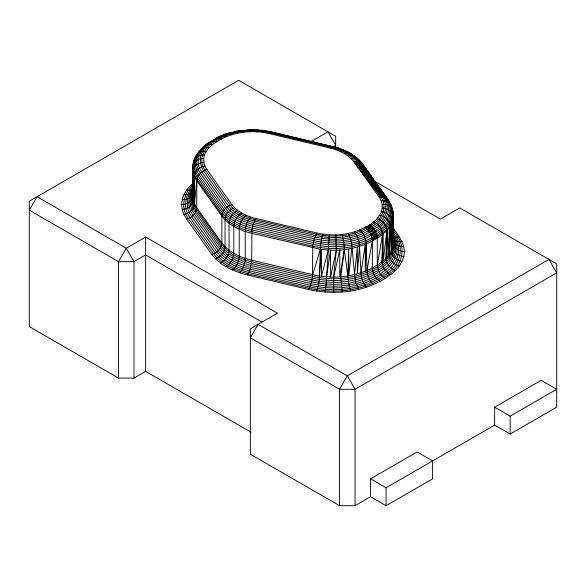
<?xml version="1.0" encoding="UTF-8"?>
<svg xmlns="http://www.w3.org/2000/svg" width="586" height="586" viewBox="0 0 586 586"><rect width="100%" height="100%" fill="white"/><g stroke="black" fill="none" stroke-linecap="round" stroke-linejoin="round"><path stroke-width="0.88" d="M250.222 131.711L249.863 129.74L257.474 130.165C237.037 128.085 187.542 141.709 203.437 170.878L228.54 206.089C234.759 214.322 244.706 218.6 254.449 221.047L315.436 235.543C334.386 239.645 355.79 237.96 371.942 226.445C382.607 221.398 390.51 207.246 382.233 196.764L355.753 161.575C349.776 153.664 340.21 149.547 330.848 147.196L269.86 132.707C251.431 128.546 231.082 130.788 215.106 141.321C204.778 146.207 197.123 159.912 205.144 170.065L230.247 205.276C236.224 213.194 245.79 217.303 255.152 219.662L316.14 234.151C334.496 238.216 354.977 236.246 370.762 225.434C381.047 220.563 388.672 206.917 380.68 196.801L353.995 161.861C348.267 154.279 339.096 150.331 330.123 148.075L269.135 133.586C249.702 129.037 228.269 132.561 212.242 144.779L209.231 144.024L206.58 144.449C199.211 149.826 193.248 157.817 192.706 167.23L192.633 195.651C192.538 201.181 186.758 204.719 181.667 204.595L182.209 209.546L183.872 214.41L186.619 219.113L211.722 254.324C220.314 265.7 234.063 271.618 247.526 274.995L308.514 289.491C334.159 295.212 362.544 292.619 385.061 278.357C393.44 273.42 401.3 266.242 403.761 256.5C406.45 245.724 399.278 236.217 393.103 228.225M212.242 144.779L208.792 147.921L206.177 151.32C184.78 149.284 196.207 188.443 192.831 197.416L192.838 170.548L192.926 201.342L191.629 204.36L189.205 206.924L185.93 208.726L182.209 209.546M193.087 178.679L193.043 192.113L192.706 167.23M204.895 165.977C199.665 166.732 194.435 170.878 194.252 176.459L194.076 202.668L194.054 175.807L193.087 199.775L194.471 203.833L196.764 207.744L221.867 242.956C229.023 252.434 240.487 257.364 251.702 260.184L312.69 274.68C336.239 280.108 362.368 276.416 382.028 261.817C397.315 252.236 393.448 232.356 393.294 217.267C393.77 210.484 391.118 204.214 387.302 198.815L361.76 163.216L359.064 161.853L353.995 161.861L379.098 197.072C388.291 209.173 376.087 223.032 364.587 227.485C350.142 235.345 332.738 236.495 316.865 233.001L255.877 218.505C246.904 216.249 237.733 212.308 232.005 204.726L206.902 169.515C202.983 164.256 202.58 156.85 206.177 151.32M390.591 204.133L393.111 212.615L393.367 242.582C394.334 257.796 378.922 266.484 367.063 272.146C349.996 279.383 330.621 280.364 312.631 276.321L251.643 261.832C240.385 259.005 228.892 254.053 221.713 244.552L196.61 209.341C192.86 204.221 191.695 197.672 193.109 191.519C191.278 198.083 191.856 205.371 196.149 210.953L221.252 246.164C228.496 255.76 240.099 260.748 251.453 263.597L312.441 278.094C334.364 283.016 358.625 280.613 377.772 268.256C388.401 262.762 397.132 250.683 392.913 238.458L392.979 211.224M325.091 292.033L326.168 284.027L329.339 234.788M382.343 207.993C387.485 208.045 393.191 211.714 393.294 217.267L392.957 246.12L392.869 219.245L392.891 246.706C393.038 252.28 398.568 256.148 403.761 256.5M193.644 165.325L193.68 163.516M390.723 274.629C385.881 272.292 382.248 267.245 382.028 261.817L382.563 234.539C382.35 229.097 378.637 224.072 373.758 221.808M316.66 291.074L318.469 285.045L319.304 279.434L320.505 245.827L321.663 238.429L322.989 234.158M395.499 270.505C390.437 268.688 386.225 263.883 386.006 258.382L386.877 230.606C386.665 225.097 382.306 220.343 377.208 218.666M399.308 266.059C394.122 264.747 389.382 260.228 389.177 254.676L390.144 226.357C389.954 220.79 385.031 216.38 379.823 215.267M350.662 291.044L348.48 283.163L347.813 275.977L348.758 248.867L348.78 275.786L352.025 246.691L350.765 239.344L348.377 233.418M359.709 229.917C363.73 233.382 366.03 238.692 366.25 243.959L365.261 271.171L365.276 244.311L361.013 272.812C361.218 278.02 362.99 283.338 366.499 287.25M316.865 233.001L314.184 238.861L312.756 246.164L312.441 278.094L310.602 285.36L308.514 289.491M382.028 261.817L383.178 233.975L383.163 260.836L386.877 230.606L390.144 226.357L392.305 221.882L393.294 217.267M386.006 258.382L387.807 229.397L387.815 256.265L390.144 226.357M389.177 254.676L391.067 224.438L391.155 251.321L392.305 221.882C392.144 216.3 386.767 212.257 381.545 211.685M319.473 275.999L321.48 249.372L321.48 276.226L328.285 250.046C349.278 251.262 371.377 245.263 386.877 230.606M354.266 231.91C357.614 235.946 359.247 241.256 359.445 246.45L357.343 273.86L357.343 246.984L354.589 274.644L355.577 281.771L358.793 289.447M183.872 214.41C189.102 213.604 194.288 209.407 194.471 203.833L196.764 180.876C196.969 175.324 201.716 170.812 206.902 169.515M333.661 292.348L333.646 277.061L336.335 250.156L335.778 234.876M195.856 158.132L196.01 156.616L193.863 161.077M193.087 199.775L192.889 171.881C190.772 164.827 196.369 157.92 203.657 158.594M181.667 204.595C181.85 196.127 186.751 188.458 193.226 183.279M326.505 276.797L330.577 250.076L330.585 276.951L336.335 250.156M385.061 278.357C380.534 275.486 377.531 270.278 377.303 264.923L382.563 234.539M373.641 284.496C369.561 281.09 367.18 275.786 366.961 270.512L372.344 240.919C372.125 235.572 369.114 230.357 364.587 227.485L370.762 225.434C374.549 228.481 377.135 233.162 377.303 238.055L377.303 264.923M256.661 131.799L257.342 129.843M393.162 215.86C391.404 229.8 377.574 236.971 366.147 242.326C349.337 249.204 330.401 250.119 312.756 246.164L251.768 231.675C240.582 228.862 229.155 223.947 222.021 214.498L196.918 179.287L194.413 174.884L193.05 170.314C194.186 165.516 199.108 162.564 203.803 162.315M333.646 277.061L339.755 249.907L339.77 276.826L344.326 249.577L343.821 242.37L342.173 234.415M312.69 274.68L320.344 249.262L328.285 250.046M199.269 152.375C201.789 147.482 210.154 138.157 216.454 141.959M241.967 131.271L242.179 130.612L227.764 133.601L235.77 131.389L242.75 130.268L243.827 132.172M193.021 192.897C191.974 197.636 186.766 200.09 182.239 199.643M198.273 152.88C193.988 159.465 194.464 168.299 199.137 174.562L224.24 209.766C231.06 218.805 241.989 223.508 252.683 226.189L313.671 240.685C332.584 244.853 353.314 243.476 370.528 234.114C382.958 230.239 395.572 216.747 389.719 203.064L385.94 200.888L381.105 200.602M263.011 132.429L264.337 130.553L265.04 130.92L257.027 130.18M234.415 132.48L235.235 131.432L249.944 129.748M193.248 190.794C188.567 197.819 189.439 207.415 194.391 214.066L219.494 249.277C226.987 259.202 238.985 264.359 250.727 267.311L311.715 281.807C334.328 286.869 359.35 284.437 379.12 271.728C391.067 265.846 401.154 250.398 392.81 237.726M255.877 218.505L253.196 224.365L251.958 229.902L251.643 261.832L250.215 269.135L247.526 274.995M196.478 155.202L201.386 148.829M269.135 133.586L271.223 131.857L272.746 132.993M330.123 148.075L332.211 146.354C342.554 148.866 353.629 153.217 360.383 161.795M193.234 186.78C184.729 194.625 182.788 208.455 190.084 217.75L215.194 252.962C223.295 263.685 236.261 269.267 248.955 272.453L309.943 286.95C334.232 292.377 361.123 289.858 382.409 276.284C399.117 268.498 407.292 246.992 392.774 232.913M192.919 188.736C185.93 196.332 185.374 208.521 191.688 216.71L216.791 251.921C224.665 262.345 237.271 267.765 249.614 270.871L310.602 285.36C334.269 290.656 360.463 288.166 381.186 274.922C396.048 268.249 405.292 248.017 392.745 234.832M250.698 217.04C247.197 220.959 245.431 226.277 245.226 231.485L245.226 258.353C245.021 263.554 243.256 268.871 239.755 272.798M199.709 151.005L202.749 148.229M372.227 239.3C381.493 231.8 396.348 222.709 391.924 208.616C389.829 205.459 385.866 204.075 382.197 204.272M371.876 237.586C380.959 230.232 394.188 222.372 391.924 208.616M377.208 236.598L372.344 240.919L372.344 267.787C372.571 273.142 375.575 278.35 380.102 281.221M245.893 215.187C241.82 218.593 239.447 223.896 239.227 229.17L239.227 256.038C239.007 261.312 236.634 266.615 232.554 270.021M204.455 154.902L199.079 155.48L195.138 158.308C193.08 164.314 194.486 170.973 198.119 176.078L223.222 211.29C230.188 220.512 241.344 225.31 252.266 228.057L313.254 242.545C334.079 246.728 358.822 246.083 375.824 231.939M335.302 149.547L338.034 148.002L340.041 149.269M370.528 234.114C382.665 226.445 397.389 213.077 386.269 197.987L361.76 163.216L388.137 199.811L391.228 205.342M208.792 147.921L205.488 147.438L202.58 148.09C195.936 154.631 194.545 165.648 200.383 173.156L225.485 208.367C232.137 217.172 242.78 221.75 253.196 224.365L314.184 238.861C334.188 243.007 357.423 241.908 374.11 228.965C385.456 223.588 393.873 208.528 385.061 197.365L360.515 162.403C356.281 156.506 349.945 152.88 343.44 150.082L340.107 151.393M212.572 140.918C201.445 146.192 193.182 160.967 201.833 171.918L226.936 207.129C233.382 215.663 243.695 220.094 253.789 222.636L314.777 237.125C334.284 241.256 356.618 239.872 373.07 227.632C384.086 222.416 392.261 207.788 383.698 196.955L359.064 161.853L356.2 158.491L348.326 152.55L344.443 153.591M241.557 212.996C237.03 215.86 234.026 221.076 233.799 226.43L233.799 253.291C233.572 258.646 230.569 263.861 226.042 266.725M216.175 138.955L214.696 139.695C219.157 138.157 227.009 129.858 231.734 134.677M206.58 144.449L204.617 145.987C210.564 143.336 219.64 132.033 226.291 136.67M210.44 142.149L223.024 135.322M370.557 496.745L370.557 478.828L417.093 451.96L432.607 460.918L432.607 478.828L386.071 505.696L370.557 496.745L355.05 505.696L339.536 505.696L250.339 454.201L250.339 328.819L277.486 313.151L145.636 237.03L126.246 248.222L118.489 261.656L118.489 378.08L134.004 378.08L145.636 371.363L250.896 432.131M310.836 141.651L327.904 131.799L335.661 145.233L333.331 146.573M494.65 407.182L541.186 380.321L556.7 389.272L510.164 416.141L494.65 407.182L494.65 425.099L510.164 434.05L556.7 407.182L556.7 263.89L459.754 207.92L440.364 219.113L373.253 180.371M370.557 478.828L386.071 487.786L494.65 425.099M237.748 210.484C232.906 212.821 229.265 217.86 229.045 223.295L229.045 250.163C228.818 255.591 225.185 260.638 220.336 262.968M376.923 235.074C357.878 246.523 334.452 249.321 312.946 244.391L251.958 229.902C240.868 227.119 229.551 222.248 222.475 212.879L197.372 177.668L194.896 173.31L193.548 168.775L193.365 164.183M371.304 235.843L376.461 233.506M234.547 207.715C229.485 209.524 225.258 214.33 225.046 219.831L225.046 246.699C224.826 252.2 220.6 257.005 215.538 258.807M369.576 232.459L375.033 230.415M221.281 135.974L229.141 133.081M348.252 156.096C352.794 153.503 356.757 157.627 359.687 160.615M368.469 230.928L374.11 228.965M367.239 229.558L373.07 227.632M365.935 228.401L371.942 226.445M232.005 204.726C226.819 206.023 222.072 210.535 221.867 216.088L221.867 242.956C221.655 248.508 216.908 253.027 211.722 254.324M186.619 219.113C191.805 217.816 196.552 213.304 196.764 207.744L196.764 180.876L194.252 176.459L192.889 171.881M351.454 158.872C356.149 156.865 360.5 160.278 362.778 164.248L388.745 200.969L389.111 202.243L388.027 200.771M216.424 138.311L218.761 138.106L221.413 139.094M379.098 197.072C382.673 196.112 387.258 197.255 388.745 200.969L381.369 190.816M399.381 237.03L395.916 237.315L392.862 236.48C404.714 251.834 390.086 270.344 375.113 276.248C355.783 286.788 332.452 288.334 311.203 283.631L250.215 269.135C238.194 266.117 225.91 260.836 218.241 250.676L193.138 215.465C187.395 207.942 187.432 197.05 193.204 189.549L190.157 190.377L186.692 190.084M235.235 131.432L236.356 131.667L237.623 133.169M402.128 241.732L396.825 241.344L392.95 238.663C399.894 253.504 386.006 267.238 373.385 272.864C354.852 282.965 332.496 284.444 312.133 279.94L251.145 265.451C239.623 262.55 227.859 257.488 220.504 247.761L195.402 212.55C191.036 206.594 189.864 198.464 193.094 191.725L189.219 194.405L183.923 194.779M403.791 246.596C399.256 247.028 394.041 244.582 393.008 239.828M404.333 251.548C397.323 251.921 391.756 245.417 392.913 238.458M257.188 129.843L264.711 130.568M343.44 150.082L345.213 150.741L332.211 146.354M264.337 130.553L271.816 131.916M266.659 131.22L268.278 131.528M269.904 131.835L271.523 132.143M263.92 130.861L331.551 146.617C341.294 149.064 351.241 153.342 357.46 161.575L383.698 196.955M320.344 249.262L251.702 233.316C240.487 230.496 229.023 225.566 221.867 216.088L196.764 180.876M402.077 261.363C396.847 260.543 391.668 256.338 391.485 250.764L392.305 221.882L392.891 246.706M271.223 131.857L333.317 146.793L272.329 132.297M190.501 185.637L192.149 186.048C183.088 194.171 180.62 208.719 188.377 218.556L213.48 253.767C221.823 264.813 235.176 270.556 248.252 273.845L309.24 288.334C334.196 293.908 361.826 291.352 383.713 277.442C402.714 267.839 408.984 246.494 392.913 230.708M334.093 147.013L339.492 148.544M348.897 153.049L355.79 157.238M349.432 152.807L351.161 154.191M261.979 322.102L145.636 254.939L134.004 261.656L118.489 261.656L29.3 210.162L37.057 196.728L126.246 248.222L134.004 261.656L134.004 378.08M118.489 378.08L29.3 326.585L29.3 201.203L238.707 80.304L335.661 136.274L335.661 147.189M369.546 224.621L370.762 225.434M361.95 163.641L388.137 199.811M359.064 161.853L385.061 197.365M367.671 171.962L369.773 174.862M372.41 178.488L375.047 182.114M376.622 184.29L380.314 189.366M360.515 162.403L386.269 197.987M367.642 172.02L368.689 173.493M372.344 178.627L374.439 181.557M378.095 186.7L379.142 188.165M382.277 192.567L383.325 194.032M388.027 200.639L389.075 202.104M355.753 161.575L380.68 196.801M357.46 161.575L382.233 196.764M362.778 164.248L363.979 166.885M389.529 202.976L391.616 206.653M342.239 292.018L340.788 276.782L344.326 249.577L347.813 275.977M352.083 248.332L354.589 274.644M359.445 246.45L361.013 272.812M366.25 243.959L366.961 270.512M194.252 176.459L194.471 203.833M391.748 208.037L391.763 209.81M510.164 416.141L510.164 434.05M386.071 487.786L386.071 505.696M355.05 505.696L355.05 389.272L347.293 375.838L258.096 324.344L250.339 337.778L339.536 389.272L355.05 389.272L556.7 272.849L548.943 259.415L347.293 375.838L339.536 389.272L339.536 505.696M145.636 237.03L145.636 371.363"/></g></svg>
